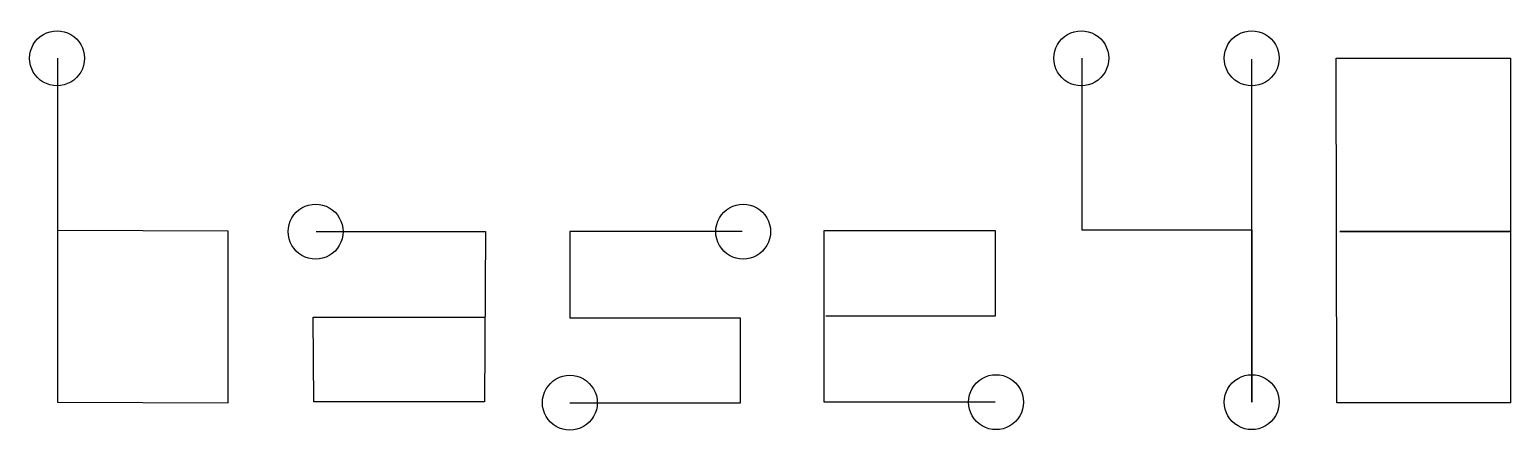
# Model space of a CAD drawing. Extents: x 1 to 148, y 1 to 41.
import ezdxf

# ---------------------------------------------------------------- set-up
doc = ezdxf.new("R2010")
doc.units = 0
doc.layers.get('0').update_dxf_attribs({"linetype": 'CONTINUOUS'})

msp = doc.modelspace()

# ---------------------------------------------------------------- linework, layer by layer
at = {"color": 7}
for points in [[(3.668889, 38.3032), (3.668889, 4.162778), (20.630444, 4.092222), (20.630444, 21.127156), (3.668889, 21.197711)], [(6.355644, 38.3032), (6.35, 38.3032)], [(105.41, 38.3032), (105.41, 21.268267), (122.301, 21.268267), (122.301, 4.162778), (122.301, 38.229822)], [(108.091111, 38.3032), (108.091111, 38.3032)], [(125.024444, 38.3032), (125.024444, 38.3032)], [(130.668889, 38.3032), (147.988867, 38.3032), (147.988867, 21.087644), (131.055533, 21.087644), (147.988867, 21.087644), (147.988867, 4.092222), (130.742267, 4.092222), (130.668889, 38.3032)], [(29.351111, 21.087644), (46.171556, 21.087644), (46.101, 4.196644), (29.139444, 4.196644), (29.068889, 12.606867), (46.174378, 12.606867)], [(32.032222, 21.087644), (32.032222, 21.087644)], [(71.684444, 21.087644), (54.578956, 21.087644), (54.578956, 12.536311), (71.469956, 12.536311), (71.469956, 4.055533), (54.578956, 4.055533)], [(74.506667, 21.087644), (74.506667, 21.087644)], [(96.802222, 4.154311), (79.840667, 4.154311), (79.840667, 21.189244), (96.802222, 21.189244), (96.802222, 12.708467), (79.981778, 12.708467)], [(57.291111, 4.097867), (57.291111, 4.097867)], [(99.624444, 4.154311), (99.624444, 4.154311)], [(125.024444, 4.154311), (125.024444, 4.154311)]]:
    msp.add_lwpolyline(points, dxfattribs=at)
for points in [[(0.903111, 38.3032), (0.903111, 39.277201), (1.422735, 40.177216), (2.266244, 40.664216)], [(2.266244, 40.664216), (3.109754, 41.151217), (4.149001, 41.151217), (4.992511, 40.664216)], [(4.992511, 40.664216), (5.836021, 40.177216), (6.355644, 39.277201), (6.355644, 38.3032)], [(102.638578, 38.3032), (102.638578, 39.277201), (103.158201, 40.177216), (104.001711, 40.664216)], [(104.001711, 40.664216), (104.845221, 41.151217), (105.884468, 41.151217), (106.727978, 40.664216)], [(106.727978, 40.664216), (107.571488, 40.177216), (108.091111, 39.277201), (108.091111, 38.3032)], [(119.571911, 38.3032), (119.571911, 39.277201), (120.091535, 40.177216), (120.935044, 40.664216)], [(120.935044, 40.664216), (121.778554, 41.151217), (122.817801, 41.151217), (123.661311, 40.664216)], [(123.661311, 40.664216), (124.504821, 40.177216), (125.024444, 39.277201), (125.024444, 38.3032)], [(2.264833, 35.944628), (1.422197, 36.431124), (0.903111, 37.330207), (0.903111, 38.3032)], [(6.35, 38.3032), (6.35, 37.330207), (5.830914, 36.431124), (4.988278, 35.944628)], [(104.001711, 35.942184), (103.158201, 36.429184), (102.638578, 37.329199), (102.638578, 38.3032)], [(108.091111, 38.3032), (108.091111, 37.329199), (107.571488, 36.429184), (106.727978, 35.942184)], [(120.935044, 35.942184), (120.091535, 36.429184), (119.571911, 37.329199), (119.571911, 38.3032)], [(125.024444, 38.3032), (125.024444, 37.329199), (124.504821, 36.429184), (123.661311, 35.942184)], [(4.988278, 35.944628), (4.145641, 35.458131), (3.10747, 35.458131), (2.264833, 35.944628)], [(106.727978, 35.942184), (105.884468, 35.455183), (104.845221, 35.455183), (104.001711, 35.942184)], [(123.661311, 35.942184), (122.817801, 35.455183), (121.778554, 35.455183), (120.935044, 35.942184)], [(27.942822, 23.448661), (28.786332, 23.935661), (29.825579, 23.935661), (30.669089, 23.448661)], [(70.417267, 23.448661), (71.260777, 23.935661), (72.300023, 23.935661), (73.143533, 23.448661)], [(26.579689, 21.087644), (26.579689, 22.061646), (27.099312, 22.96166), (27.942822, 23.448661)], [(30.669089, 23.448661), (31.512599, 22.96166), (32.032222, 22.061646), (32.032222, 21.087644)], [(69.054133, 21.087644), (69.054133, 22.061646), (69.573757, 22.96166), (70.417267, 23.448661)], [(73.143533, 23.448661), (73.987043, 22.96166), (74.506667, 22.061646), (74.506667, 21.087644)], [(27.942822, 18.726628), (27.099312, 19.213629), (26.579689, 20.113643), (26.579689, 21.087644)], [(32.032222, 21.087644), (32.032222, 20.113643), (31.512599, 19.213629), (30.669089, 18.726628)], [(70.417267, 18.726628), (69.573757, 19.213629), (69.054133, 20.113643), (69.054133, 21.087644)], [(74.506667, 21.087644), (74.506667, 20.113643), (73.987043, 19.213629), (73.143533, 18.726628)], [(30.669089, 18.726628), (29.825579, 18.239628), (28.786332, 18.239628), (27.942822, 18.726628)], [(73.143533, 18.726628), (72.300024, 18.239627), (71.260776, 18.239627), (70.417267, 18.726628)], [(51.838578, 4.097867), (51.838578, 5.071868), (52.358201, 5.971882), (53.201711, 6.458883)], [(53.201711, 6.458883), (54.045221, 6.945883), (55.084468, 6.945883), (55.927978, 6.458883)], [(55.927978, 6.458883), (56.771488, 5.971882), (57.291111, 5.071868), (57.291111, 4.097867)], [(94.171911, 4.154311), (94.171911, 5.128312), (94.691535, 6.028327), (95.535044, 6.515327)], [(95.535044, 6.515327), (96.378554, 7.002328), (97.417801, 7.002328), (98.261311, 6.515327)], [(98.261311, 6.515327), (99.104821, 6.028327), (99.624444, 5.128312), (99.624444, 4.154311)], [(119.571911, 4.154311), (119.571911, 5.128312), (120.091535, 6.028327), (120.935044, 6.515327)], [(120.935044, 6.515327), (121.778554, 7.002328), (122.817801, 7.002328), (123.661311, 6.515327)], [(123.661311, 6.515327), (124.504821, 6.028327), (125.024444, 5.128312), (125.024444, 4.154311)], [(53.201711, 1.73685), (52.358201, 2.223851), (51.838578, 3.123865), (51.838578, 4.097867)], [(57.291111, 4.097867), (57.291111, 3.123865), (56.771488, 2.223851), (55.927978, 1.73685)], [(95.535044, 1.793295), (94.691535, 2.280296), (94.171911, 3.18031), (94.171911, 4.154311)], [(99.624444, 4.154311), (99.624444, 3.18031), (99.104821, 2.280296), (98.261311, 1.793295)], [(120.935044, 1.793295), (120.091535, 2.280296), (119.571911, 3.18031), (119.571911, 4.154311)], [(125.024444, 4.154311), (125.024444, 3.18031), (124.504821, 2.280296), (123.661311, 1.793295)], [(55.927978, 1.73685), (55.084468, 1.24985), (54.045221, 1.24985), (53.201711, 1.73685)], [(98.261311, 1.793295), (97.417801, 1.306294), (96.378554, 1.306294), (95.535044, 1.793295)], [(123.661311, 1.793295), (122.817801, 1.306294), (121.778554, 1.306294), (120.935044, 1.793295)]]:
    msp.add_open_spline(points, degree=3, dxfattribs=at)

doc.saveas('drawing.dxf')
